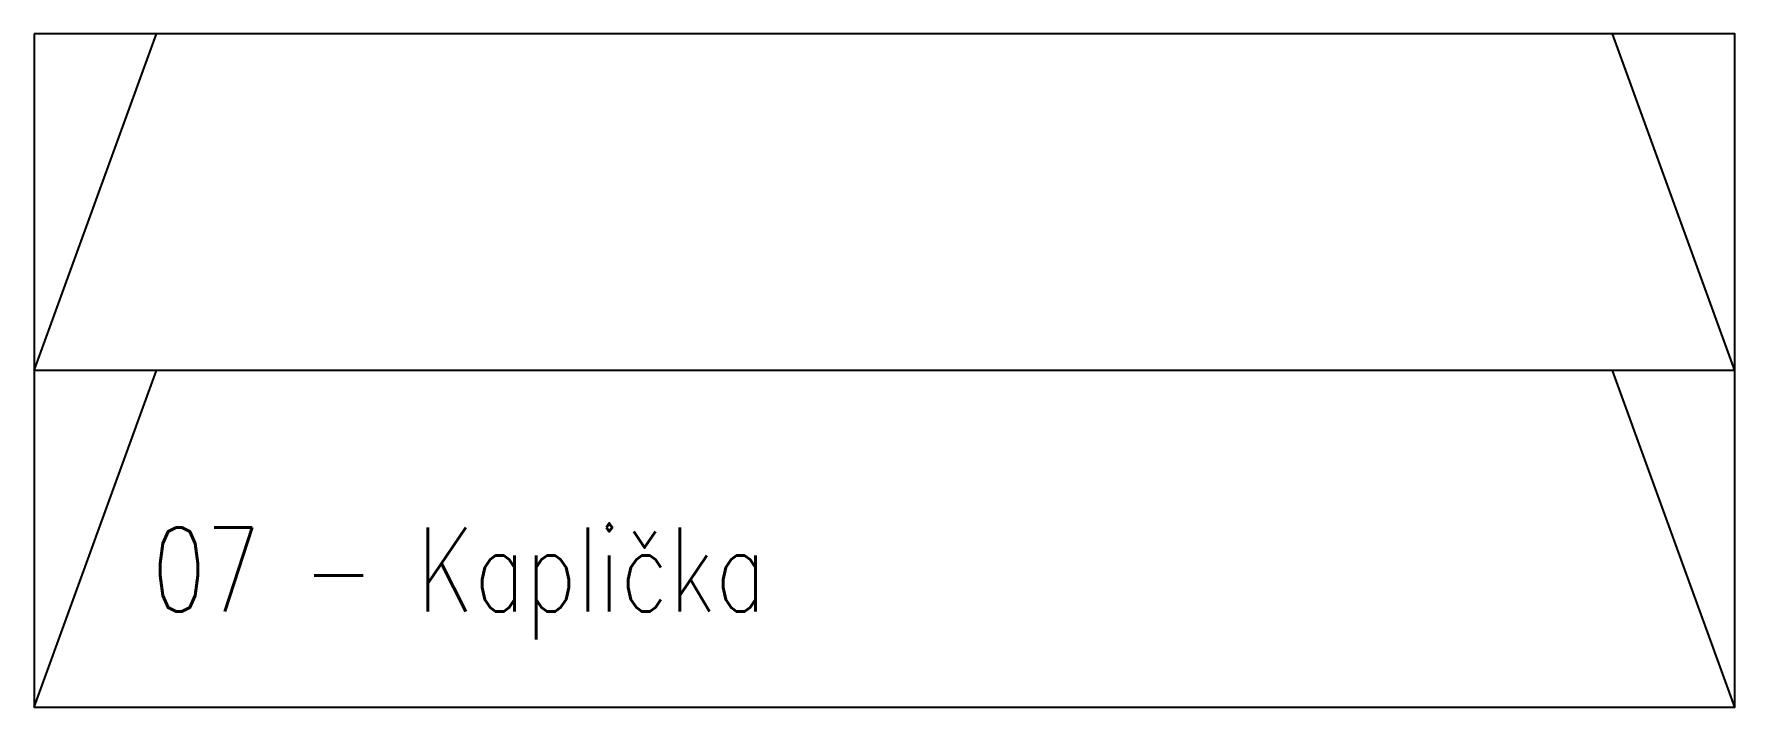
# Model space of a CAD drawing. Header units: millimetres. Extents: x 0 to 1010, y 0 to 400.
import ezdxf

# ---------------------------------------------------------------- set-up
doc = ezdxf.new("R2010")
doc.units = ezdxf.units.MM
doc.header["$MEASUREMENT"] = 0
doc.layers.add('rozhrani', color=4, linetype='Continuous')
doc.layers.add('TTmoduly', color=3, linetype='Continuous')
doc.styles.add('romans', font='romans.shx', dxfattribs={"width": 0.75, "height": 200})

msp = doc.modelspace()

# ---------------------------------------------------------------- linework, layer by layer
at = {"layer": 'rozhrani'}
for p, q in [((0, 200), (72.8, 400)), ((1010, 200), (937.2, 400)), ((0, 0), (72.8, 200)), ((1010, 0), (937.2, 200))]:
    msp.add_line(p, q, dxfattribs=at)
at = {"layer": 'TTmoduly'}
msp.add_line((1010, 200), (0, 200), dxfattribs=at)
msp.add_lwpolyline([(0, 400), (0, 0), (1010, 0), (1010, 400)], close=True, dxfattribs=at)

# ---------------------------------------------------------------- texts
at = {"layer": 'TTmoduly', "insert": (70, 106.7), "char_height": 50, "attachment_point": 1, "style": 'romans'}
msp.add_mtext_dynamic_manual_height_columns('07 - Kaplička', width=910, gutter_width=150, heights=[0], dxfattribs=at)

doc.saveas('drawing.dxf')
